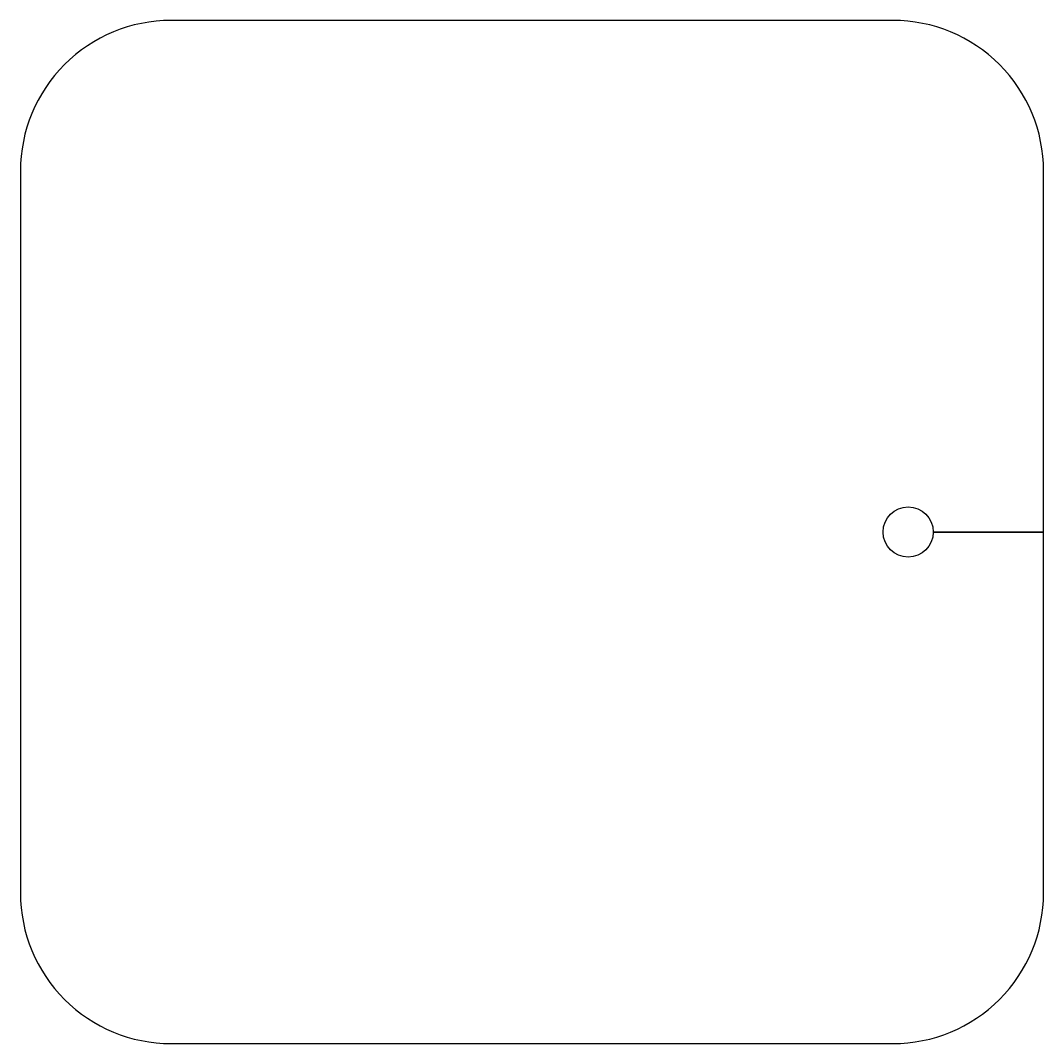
# Model space of a CAD drawing. Extents: x -10.2 to 10.2, y -10.2 to 10.2.
import ezdxf

# ---------------------------------------------------------------- set-up
doc = ezdxf.new("R2010")
doc.units = 0
doc.layers.add('TEST01_L1', color=130, linetype='CONTINUOUS')

msp = doc.modelspace()

# ---------------------------------------------------------------- linework, layer by layer
at = {"layer": 'TEST01_L1'}
msp.add_lwpolyline([(-10.2, 7.2), (-10.2, -7.2, 0.414214), (-7.2, -10.2), (7.2, -10.2, 0.414214), (10.2, -7.2), (10.2, 0), (8, 0, -1), (7, 0, -1), (8, 0), (10.2, 0), (10.2, 7.2, 0.414214), (7.2, 10.2), (-7.2, 10.2, 0.414214), (-10.2, 7.2)], format="xyb", close=True, dxfattribs=at)

doc.saveas('drawing.dxf')
